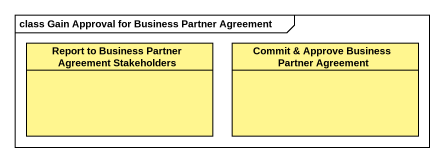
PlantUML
@startuml
mainframe class Gain Approval for Business Partner Agreement
hide circle
hide empty members
class "Report to Business Partner Agreement Stakeholders" as Report_to_Business_Partner #FFF68F
class "Commit & Approve Business Partner Agreement" as Commit_Approve_Business #FFF68F
@enduml
